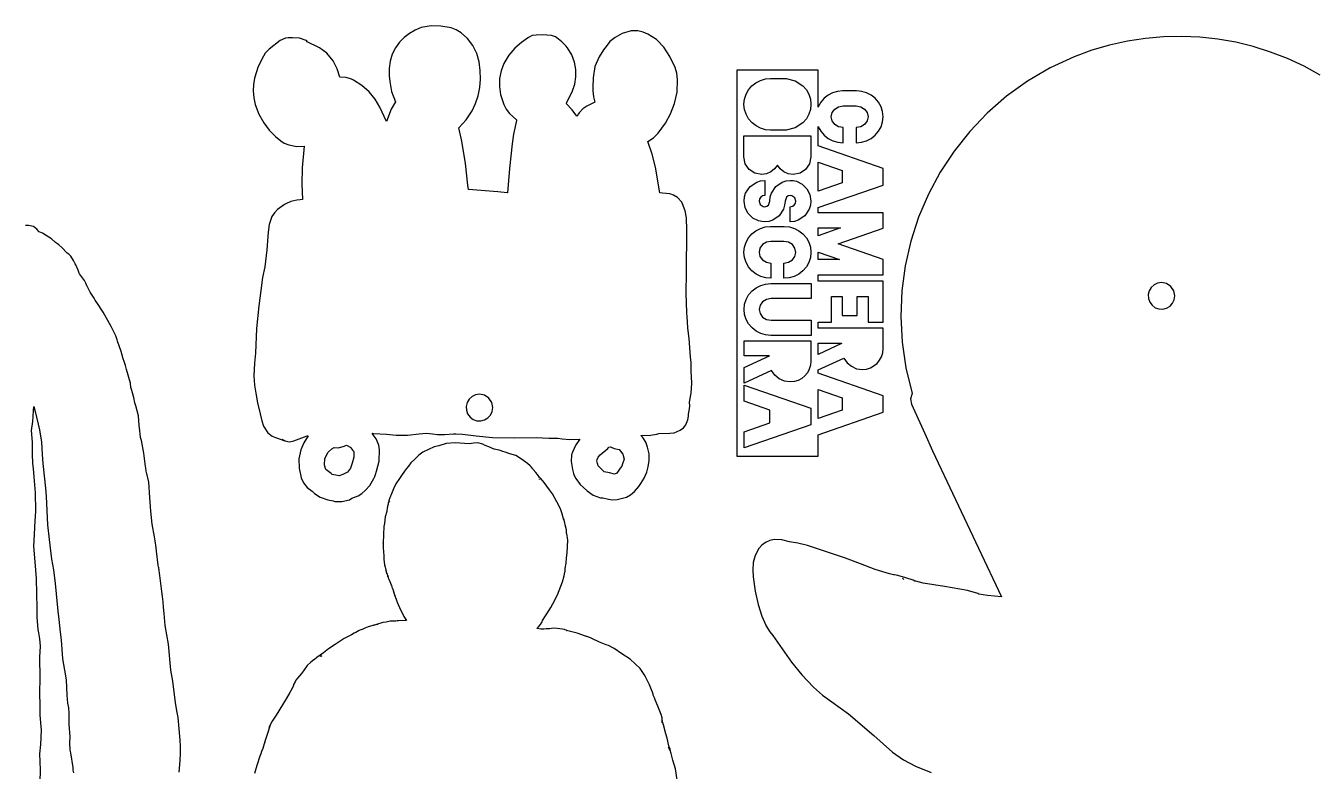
# Model space of a CAD drawing. Extents: x -40 to 800, y 150 to 800.
# Drawn here: x 366.1 to 607.6, y 660.3 to 800 of the extents above; entities that cross this region are included whole.
import ezdxf

# ---------------------------------------------------------------- set-up
doc = ezdxf.new("R2010")
doc.units = 0

msp = doc.modelspace()

# ---------------------------------------------------------------- linework, layer by layer
for p, q in [((440.214, 799.64), (439.081807, 799.182635)), ((442.042125, 799.981125), (440.214, 799.64)), ((443.907, 799.93), (442.042125, 799.981125)), ((445.80825, 799.58925), (443.907, 799.93)), ((446.751, 799.23025), (445.80825, 799.58925)), ((413.789, 797.227), (411.678, 795.623)), ((414.759, 797.663), (413.789, 797.227)), ((415.29, 797.707), (414.757, 797.661)), ((414.757, 797.661), (414.759, 797.663)), ((416.068375, 797.73175), (415.29, 797.707)), ((417.356, 797.632), (416.068375, 797.73175)), ((418.620625, 797.2185), (417.356, 797.632)), ((418.793891, 797.069781), (418.620625, 797.2185)), ((418.707, 797.066), (418.793891, 797.069781)), ((421.1455, 795.859625), (418.707, 797.066)), ((437.015467, 797.793857), (436.131125, 796.880375)), ((438.007328, 798.564266), (437.015467, 797.793857)), ((439.081807, 799.182635), (438.007328, 798.564266)), ((447.684, 798.677), (446.751, 799.23025)), ((448.905625, 797.587875), (447.684, 798.677)), ((449.897, 796.261), (448.905625, 797.587875)), ((460.299, 797.805), (458.992641, 796.84925)), ((460.985125, 798.139375), (460.299, 797.805)), ((461.741, 798.242), (460.985125, 798.139375)), ((462.87975, 798.286875), (461.741, 798.242)), ((464.635, 798.13), (462.87975, 798.286875)), ((465.3725, 797.89425), (464.635, 798.13)), ((465.594, 797.717), (465.3725, 797.89425)), ((465.945, 797.46), (465.594, 797.717)), ((466.55, 796.949), (465.945, 797.46)), ((475.58, 797.056), (474.847, 796.129)), ((476.535, 797.805), (475.58, 797.056)), ((477.874625, 798.550625), (476.535, 797.805)), ((479.557, 799.024), (477.874625, 798.550625)), ((480.803, 799.018), (479.557, 799.024)), ((481.799766, 798.797469), (480.803, 799.018)), ((482.708875, 798.4395), (481.799766, 798.797469)), ((484.305, 797.396), (482.708875, 798.4395)), ((485.675875, 795.964875), (484.305, 797.396)), ((572.57703, 797.106207), (569.213271, 796.363131)), ((575.964297, 797.623547), (572.57703, 797.106207)), ((579.364144, 797.916842), (575.964297, 797.623547)), ((582.765643, 797.987783), (579.364144, 797.916842)), ((586.157863, 797.838064), (582.765643, 797.987783)), ((589.529875, 797.469375), (586.157863, 797.838064)), ((592.870751, 796.883409), (589.529875, 797.469375)), ((410.976375, 794.8235), (410.643, 794.261)), ((411.678, 795.623), (410.976375, 794.8235)), ((422.479969, 794.850453), (421.1455, 795.859625)), ((423.707, 793.394), (422.479969, 794.850453)), ((434.784609, 794.660047), (434.37224, 793.371131)), ((435.379205, 795.832783), (434.784609, 794.660047)), ((436.131125, 796.880375), (435.379205, 795.832783)), ((450.617906, 794.772687), (449.897, 796.261)), ((451.06675, 793.20825), (450.617906, 794.772687)), ((457.738125, 795.76675), (456.615047, 794.476125)), ((458.992641, 796.84925), (457.738125, 795.76675)), ((467.088, 796.456), (466.55, 796.949)), ((467.305, 796.243), (467.088, 796.456)), ((467.636, 795.858), (467.305, 796.243)), ((468.413062, 794.539047), (467.636, 795.858)), ((474.399, 795.471), (473.557875, 794.192125)), ((474.847, 796.129), (474.399, 795.471)), ((486.833, 794.206), (485.675875, 795.964875)), ((565.883952, 795.392626), (562.6, 794.193)), ((569.213271, 796.363131), (565.883952, 795.392626)), ((596.169561, 796.081857), (592.870751, 796.883409)), ((599.415375, 795.066412), (596.169561, 796.081857)), ((602.597266, 793.838766), (599.415375, 795.066412)), ((409.668281, 792.348672), (408.95925, 790.174875)), ((410.643, 794.261), (409.668281, 792.348672)), ((424.476125, 791.91125), (423.707, 793.394)), ((434.37224, 793.371131), (434.167, 791.975)), ((451.282719, 791.602938), (451.06675, 793.20825)), ((455.703, 792.896), (455.200516, 791.533219)), ((456.615047, 794.476125), (455.703, 792.896)), ((468.93025, 793.161125), (468.413062, 794.539047)), ((469.189062, 791.763141), (468.93025, 793.161125)), ((472.764, 792.365), (472.41125, 790.213875)), ((473.557875, 794.192125), (472.764, 792.365)), ((487.775375, 792.18825), (486.833, 794.206)), ((488.094828, 791.088062), (487.775375, 792.18825)), ((562.587, 794.189), (558.071111, 792.084166)), ((562.6, 794.193), (562.587, 794.189)), ((605.704302, 792.400609), (602.597266, 793.838766)), ((608.725557, 790.753635), (605.704302, 792.400609)), ((408.95925, 790.174875), (408.763957, 789.002201)), ((424.934, 790.376), (424.476125, 791.91125)), ((426.133, 790.309), (424.934, 790.376)), ((427.137125, 789.99), (426.133, 790.309)), ((427.494, 789.782), (427.137125, 789.99)), ((429.101391, 788.802766), (427.494, 789.782)), ((434.167, 791.975), (434.198125, 790.579)), ((434.198125, 790.579), (434.329, 789.546)), ((451.164016, 788.404203), (451.305, 789.992)), ((451.305, 789.992), (451.282719, 791.602938)), ((454.905125, 790.108), (454.855172, 788.621281)), ((455.200516, 791.533219), (454.905125, 790.108)), ((468.967437, 789.066266), (469.191, 790.384)), ((469.191, 790.384), (469.189062, 791.763141)), ((472.41125, 790.213875), (472.39, 788.407)), ((488.267, 789.92), (488.094828, 791.088062)), ((488.195891, 787.558531), (488.267, 789.92)), ((514.587, 791.67), (499.384, 791.67)), ((499.384, 791.67), (499.384, 719.331)), ((503.8, 789.759), (504.722375, 790.0285)), ((504.722375, 790.0285), (505.704, 790.13)), ((505.704, 790.13), (508.637, 790.13)), ((508.637, 790.13), (510.323, 789.692)), ((514.587, 784.716), (514.587, 791.67)), ((558.071111, 792.084166), (553.844359, 789.605188)), ((408.763957, 789.002201), (408.706594, 787.778891)), ((408.706594, 787.778891), (408.810996, 786.509854)), ((430.448625, 787.594875), (429.101391, 788.802766)), ((431.559047, 786.221797), (430.448625, 787.594875)), ((434.329, 789.546), (434.651125, 787.64375)), ((434.651125, 787.64375), (435.364, 785.719)), ((450.859625, 786.863375), (451.164016, 788.404203)), ((454.855172, 788.621281), (455.089, 787.074)), ((467.429, 785.474), (468.574, 787.816875)), ((468.574, 787.816875), (468.967437, 789.066266)), ((472.39, 788.407), (472.368625, 787.7945)), ((472.368625, 787.7945), (472.468, 786.678)), ((487.708625, 785.3975), (488.195891, 787.558531)), ((501.086, 787.147), (501.557625, 787.981375)), ((501.557625, 787.981375), (502.198, 788.731)), ((502.198, 788.731), (502.9525, 789.316625)), ((502.9525, 789.316625), (503.8, 789.759)), ((510.323, 789.692), (511.756, 788.731)), ((511.756, 788.731), (512.396375, 787.981375)), ((512.396375, 787.981375), (512.868, 787.147)), ((517.32, 787.417), (516.486, 786.974625)), ((518.2345, 787.68675), (517.32, 787.417)), ((519.191, 787.787), (518.2345, 787.68675)), ((521.787, 787.787), (519.191, 787.787)), ((522.76875, 787.686375), (521.787, 787.787)), ((523.692, 787.417), (522.76875, 787.686375)), ((524.538625, 786.982875), (523.692, 787.417)), ((553.844359, 789.605188), (549.919553, 786.779662)), ((408.810996, 786.509854), (409.101, 785.2)), ((409.101, 785.2), (409.786484, 783.388391)), ((432.456, 784.747), (431.559047, 786.221797)), ((435.364, 785.719), (434.58, 784.34)), ((449.734, 784.025), (450.385172, 785.395109)), ((450.385172, 785.395109), (450.859625, 786.863375)), ((455.089, 787.074), (455.69275, 785.21975)), ((455.69275, 785.21975), (456.140594, 784.352344)), ((467.384, 785.4), (467.429, 785.474)), ((468.49875, 784.260375), (467.384, 785.4)), ((471.268875, 784.935875), (470.520672, 784.400453)), ((472.624, 785.59), (471.268875, 784.935875)), ((472.468, 786.678), (472.719, 785.647)), ((472.719, 785.647), (472.624, 785.59)), ((486.925297, 783.450969), (487.708625, 785.3975)), ((500.698, 785.277), (500.794875, 786.233375)), ((500.698, 785.261), (500.698, 785.277)), ((500.794875, 784.296375), (500.698, 785.261)), ((500.794875, 786.233375), (501.086, 787.147)), ((512.868, 787.147), (513.159125, 786.241625)), ((513.159125, 786.241625), (513.256, 785.277)), ((513.256, 785.261), (513.159125, 784.296375)), ((513.256, 785.277), (513.256, 785.261)), ((515.0955, 785.639), (514.623, 784.805)), ((515.736, 786.389), (515.0955, 785.639)), ((516.486, 786.974625), (515.736, 786.389)), ((518.433, 784.804), (519.292, 784.956)), ((519.292, 784.956), (521.736, 784.956)), ((521.736, 784.956), (522.596, 784.804)), ((525.293, 786.389), (524.538625, 786.982875)), ((525.933375, 785.639), (525.293, 786.389)), ((526.405, 784.805), (525.933375, 785.639)), ((549.919553, 786.779662), (546.3095, 783.635188)), ((409.786484, 783.388391), (410.676625, 781.806375)), ((433.693, 782.039), (432.456, 784.747)), ((434.58, 784.34), (433.693, 782.039)), ((448.62775, 782.33125), (449.734, 784.025)), ((456.140594, 784.352344), (456.727, 783.541)), ((456.727, 783.541), (458.077, 782.355)), ((469.399, 783.054), (468.49875, 784.260375)), ((469.82, 783.678), (469.399, 783.054)), ((470.520672, 784.400453), (469.82, 783.678)), ((485.966, 781.733), (486.925297, 783.450969)), ((501.086, 783.391), (500.794875, 784.296375)), ((501.562, 782.548375), (501.086, 783.391)), ((502.215, 781.807), (501.562, 782.548375)), ((512.396375, 782.548375), (511.756, 781.807)), ((512.868, 783.391), (512.396375, 782.548375)), ((513.159125, 784.296375), (512.868, 783.391)), ((514.623, 784.805), (514.587, 784.716)), ((517.067, 782.917), (517.236, 783.709)), ((517.236, 782.142), (517.067, 782.917)), ((517.236, 783.709), (517.725, 784.366)), ((517.725, 784.366), (518.433, 784.804)), ((522.596, 784.804), (523.304, 784.366)), ((523.304, 784.366), (523.776, 783.709)), ((523.776, 783.709), (523.961, 782.917)), ((523.961, 782.917), (523.776, 782.142)), ((526.696125, 783.899125), (526.405, 784.805)), ((526.793, 782.934), (526.696125, 783.899125)), ((526.696125, 781.951875), (526.793, 782.917)), ((526.793, 782.917), (526.793, 782.934)), ((546.3095, 783.635188), (543.02701, 780.199361)), ((410.676625, 781.806375), (411.729703, 780.428172)), ((411.729703, 780.428172), (412.904, 779.228)), ((447.262, 780.84), (448.62775, 782.33125)), ((447.811, 778.35), (447.262, 780.84)), ((458.037, 782.226), (457.48, 779.69825)), ((458.077, 782.355), (458.037, 782.226)), ((484.594875, 779.853375), (485.966, 781.733)), ((502.969375, 781.21275), (502.215, 781.807)), ((503.816, 780.779), (502.969375, 781.21275)), ((504.734875, 780.509875), (503.816, 780.779)), ((505.704, 780.408), (504.734875, 780.509875)), ((506.716, 780.408), (505.704, 780.408)), ((508.266, 780.408), (506.716, 780.408)), ((508.637, 780.408), (508.266, 780.408)), ((510.323, 780.846), (508.637, 780.408)), ((511.756, 781.807), (510.323, 780.846)), ((514.587, 781.135), (514.623, 781.046)), ((514.587, 777.476), (514.587, 781.135)), ((514.623, 781.046), (515.0955, 780.20375)), ((515.0955, 780.20375), (515.736, 779.462)), ((517.725, 781.501), (517.236, 782.142)), ((518.433, 781.063), (517.725, 781.501)), ((519.292, 780.895), (518.433, 781.063)), ((519.292, 778.064), (519.292, 780.895)), ((522.596, 781.063), (521.736, 780.895)), ((521.736, 780.895), (521.736, 778.064)), ((523.304, 781.501), (522.596, 781.063)), ((523.776, 782.142), (523.304, 781.501)), ((525.293, 779.462), (525.933375, 780.20375)), ((525.933375, 780.20375), (526.405, 781.046)), ((526.405, 781.046), (526.696125, 781.951875)), ((543.02701, 780.199361), (540.084891, 776.499781)), ((412.904, 779.228), (413.867875, 778.40675)), ((413.867875, 778.40675), (414.535672, 777.996969)), ((414.535672, 777.996969), (415.374, 777.656)), ((448.47725, 774.159125), (447.811, 778.35)), ((457.223, 777.868), (456.725, 773.265)), ((457.48, 779.69825), (457.223, 777.868)), ((482.701, 778.27), (483.727109, 778.996859)), ((483.511656, 775.915328), (482.701, 778.27)), ((483.727109, 778.996859), (484.594875, 779.853375)), ((500.698, 775.503), (500.698, 779.345)), ((500.698, 779.345), (513.239, 779.345)), ((513.239, 779.345), (513.239, 775.503)), ((515.736, 779.462), (516.507, 778.855625)), ((516.507, 778.855625), (517.371, 778.418)), ((517.371, 778.418), (518.306375, 778.1525)), ((518.306375, 778.1525), (519.292, 778.064)), ((521.736, 778.064), (522.7225, 778.1525)), ((522.7225, 778.1525), (523.658, 778.418)), ((523.658, 778.418), (524.522, 778.855625)), ((524.522, 778.855625), (525.293, 779.462)), ((415.374, 777.656), (416.88525, 777.365875)), ((416.88525, 777.365875), (418.266, 777.447)), ((418.262, 777.416), (417.867, 773.359)), ((418.266, 777.447), (418.262, 777.416)), ((484.12375, 773.507875), (483.511656, 775.915328)), ((500.698, 775.419), (500.698, 775.503)), ((500.951, 774.121), (500.698, 775.419)), ((513.239, 775.419), (512.969, 774.121)), ((513.239, 775.503), (513.239, 775.419)), ((526.793, 773.244), (514.587, 777.476)), ((540.084891, 776.499781), (537.495951, 772.564045)), ((417.867, 773.359), (417.8315, 770.36875)), ((448.962, 770.137), (448.47725, 774.159125)), ((456.725, 773.265), (456.401, 768.665)), ((484.903, 768.664), (484.12375, 773.507875)), ((501.659, 773.077), (500.951, 774.121)), ((502.721, 772.369), (501.659, 773.077)), ((506.454125, 773.15625), (505.755, 772.588)), ((506.968, 773.885), (506.454125, 773.15625)), ((507.478, 773.15625), (506.968, 773.885)), ((508.165, 772.588), (507.478, 773.15625)), ((512.261, 773.077), (511.216, 772.369)), ((512.969, 774.121), (512.261, 773.077)), ((514.587, 768.962), (514.587, 774.427)), ((514.587, 774.427), (519.107, 772.857)), ((519.107, 772.857), (519.107, 770.532)), ((519.107, 772.857), (519.107, 772.857)), ((526.793, 770.144), (526.793, 773.244)), ((501.844, 769.875), (503.091, 770.7)), ((504.019, 772.099), (502.721, 772.369)), ((503.091, 770.7), (503.8245, 770.928125)), ((503.8245, 770.928125), (504.609, 771.004)), ((504.933125, 772.22125), (504.019, 772.099)), ((504.609, 771.004), (504.609, 768.173)), ((505.755, 772.588), (504.933125, 772.22125)), ((506.665, 769.875), (507.879, 770.7)), ((507.879, 770.7), (508.599, 770.928125)), ((508.9995, 772.22125), (508.165, 772.588)), ((508.599, 770.928125), (509.379, 771.004)), ((509.918, 772.099), (508.9995, 772.22125)), ((509.379, 771.004), (509.952, 770.97)), ((511.216, 772.369), (509.918, 772.099)), ((509.952, 770.97), (510.525, 770.835)), ((510.525, 770.835), (511.621, 770.296)), ((519.107, 770.532), (514.587, 768.962)), ((537.495951, 772.564045), (535.273, 768.41975)), ((417.8315, 770.36875), (417.958, 767.443)), ((449.068, 769.308), (448.962, 770.137)), ((454.575, 768.882), (449.068, 769.308)), ((456.341, 768.668), (454.575, 768.882)), ((456.401, 768.665), (456.341, 768.668)), ((485.427, 768.647), (484.903, 768.664)), ((486.78, 768.47), (485.427, 768.647)), ((487.497, 768.222875), (486.78, 768.47)), ((488.268, 767.774), (487.497, 768.222875)), ((500.79075, 767.911625), (501.018, 768.645)), ((501.018, 768.645), (501.844, 769.875)), ((504.1995, 768.097125), (503.85, 767.869)), ((504.609, 768.173), (504.1995, 768.097125)), ((505.640875, 767.911625), (505.856, 768.645)), ((505.856, 768.645), (506.665, 769.875)), ((508.983, 768.097125), (508.671, 767.869)), ((509.379, 768.173), (508.983, 768.097125)), ((509.682, 768.122), (509.379, 768.173)), ((510.205, 767.751), (509.682, 768.122)), ((511.621, 770.296), (512.48, 769.453)), ((512.48, 769.453), (513.053, 768.375)), ((513.053, 768.375), (513.256, 767.128)), ((514.587, 765.912), (526.793, 770.144)), ((535.273, 768.41975), (533.428846, 764.094494)), ((414.587, 766.486), (413.25675, 765.553625)), ((414.933, 766.685), (414.587, 766.486)), ((415.774, 767.055), (414.933, 766.685)), ((416.873875, 767.28125), (415.774, 767.055)), ((417.514, 767.353), (416.873875, 767.28125)), ((417.958, 767.443), (417.514, 767.353)), ((489.06875, 766.94275), (488.268, 767.774)), ((489.19, 766.626), (489.06875, 766.94275)), ((489.692219, 765.277094), (489.19, 766.626)), ((500.715, 767.128), (500.79075, 767.911625)), ((500.917, 765.881), (500.715, 767.128)), ((501.473, 764.802), (500.917, 765.881)), ((503.62275, 767.53225), (503.547, 767.128)), ((503.547, 767.128), (503.749, 766.504)), ((503.85, 767.869), (503.62275, 767.53225)), ((503.749, 766.504), (504.288, 766.134)), ((504.288, 766.134), (504.592, 766.083)), ((504.592, 766.083), (504.988, 766.15875)), ((504.988, 766.15875), (505.3, 766.386)), ((505.3, 766.386), (505.569, 767.128)), ((505.569, 767.128), (505.640875, 767.911625)), ((508.098, 765.628), (507.289, 764.398)), ((508.32525, 766.34875), (508.098, 765.628)), ((508.401, 767.128), (508.32525, 766.34875)), ((508.671, 767.869), (508.401, 767.128)), ((509.379, 766.083), (509.783375, 766.15875)), ((509.379, 763.252), (509.379, 766.083)), ((509.783375, 766.15875), (510.121, 766.386)), ((510.121, 766.386), (510.34825, 766.723625)), ((510.424, 767.128), (510.205, 767.751)), ((510.34825, 766.723625), (510.424, 767.128)), ((512.952, 765.628), (512.11, 764.398)), ((513.17975, 766.34875), (512.952, 765.628)), ((513.256, 767.128), (513.17975, 766.34875)), ((514.587, 764.92), (514.587, 765.912)), ((412.204, 764.25), (411.686125, 762.746875)), ((412.680406, 764.960641), (412.204, 764.25)), ((413.25675, 765.553625), (412.680406, 764.960641)), ((489.925, 764.01275), (489.692219, 765.277094)), ((489.967, 761.701), (489.925, 764.01275)), ((502.35, 763.96), (501.473, 764.802)), ((503.446, 763.42), (502.35, 763.96)), ((504.019, 763.302), (503.446, 763.42)), ((504.609, 763.252), (504.019, 763.302)), ((505.375625, 763.327875), (504.609, 763.252)), ((506.092, 763.556), (505.375625, 763.327875)), ((507.289, 764.398), (506.092, 763.556)), ((510.15, 763.32775), (509.379, 763.252)), ((510.879, 763.555), (510.15, 763.32775)), ((512.11, 764.398), (510.879, 763.555)), ((526.793, 764.92), (514.587, 764.92)), ((526.793, 762.038), (526.793, 764.92)), ((533.428846, 764.094494), (531.976297, 759.615875)), ((366.61675, 762.56825), (366.048, 762.533)), ((367.508, 762.344), (366.61675, 762.56825)), ((368.175125, 761.868375), (367.508, 762.344)), ((368.582, 761.377), (368.175125, 761.868375)), ((369.209, 761.131), (368.582, 761.377)), ((369.92, 760.683), (369.209, 761.131)), ((411.535, 761.285), (411.281875, 758.00275)), ((411.686125, 762.746875), (411.535, 761.285)), ((489.924, 753.726), (489.967, 761.701)), ((501.557625, 760.244), (502.198, 760.994)), ((502.198, 760.994), (502.948125, 761.579625)), ((502.948125, 761.579625), (503.783, 762.022)), ((503.783, 762.022), (504.697125, 762.2915)), ((504.697125, 762.2915), (505.654, 762.393)), ((505.654, 762.393), (508.249, 762.393)), ((508.249, 762.393), (509.2315, 762.291875)), ((509.2315, 762.291875), (510.154, 762.022)), ((510.154, 762.022), (511.0015, 761.58825)), ((511.0015, 761.58825), (511.756, 760.994)), ((511.756, 760.994), (512.396375, 760.244)), ((518.77, 762.09), (514.587, 760.638)), ((514.587, 760.638), (514.587, 762.09)), ((514.587, 762.09), (518.77, 762.09)), ((518.331, 759.106), (526.793, 762.038)), ((518.77, 762.09), (518.77, 762.09)), ((370.926, 760.076), (369.92, 760.683)), ((371.676, 759.359), (370.926, 760.076)), ((371.809, 759.224), (371.676, 759.359)), ((372.017, 759.148), (371.809, 759.224)), ((372.295, 758.96), (372.017, 759.148)), ((372.852, 758.447), (372.295, 758.96)), ((373.811, 757.398), (372.852, 758.447)), ((500.698, 757.539), (500.794875, 758.504125)), ((500.794875, 758.504125), (501.086, 759.41)), ((501.086, 759.41), (501.557625, 760.244)), ((504.187, 758.973), (503.698, 758.316)), ((504.895, 759.411), (504.187, 758.973)), ((505.755, 759.563), (504.895, 759.411)), ((508.199, 759.563), (505.755, 759.563)), ((509.058, 759.411), (508.199, 759.563)), ((509.767, 758.973), (509.058, 759.411)), ((510.238, 758.316), (509.767, 758.973)), ((512.396375, 760.244), (512.868, 759.41)), ((512.868, 759.41), (513.159125, 758.504125)), ((513.159125, 758.504125), (513.256, 757.539)), ((526.793, 756.157), (518.331, 759.106)), ((531.976297, 759.615875), (530.928162, 755.01149)), ((374.134, 757.202), (373.811, 757.398)), ((374.499, 756.816), (374.134, 757.202)), ((375.036375, 755.9945), (374.499, 756.816)), ((375.258, 755.518), (375.036375, 755.9945)), ((411.281875, 758.00275), (410.896, 754.83)), ((500.698, 757.523), (500.698, 757.539)), ((500.794875, 756.55875), (500.698, 757.523)), ((501.086, 755.653), (500.794875, 756.55875)), ((503.698, 758.316), (503.53, 757.523)), ((503.53, 757.523), (503.698, 756.748)), ((503.698, 756.748), (504.187, 756.108)), ((504.187, 756.108), (504.895, 755.67)), ((509.058, 755.67), (509.767, 756.108)), ((509.767, 756.108), (510.238, 756.748)), ((510.424, 757.523), (510.238, 758.316)), ((510.238, 756.748), (510.424, 757.523)), ((513.159125, 756.55875), (512.868, 755.653)), ((513.256, 757.523), (513.159125, 756.55875)), ((513.256, 757.539), (513.256, 757.523)), ((514.587, 756.158), (514.587, 757.574)), ((514.587, 757.574), (518.635, 756.158)), ((518.635, 756.158), (514.587, 756.158)), ((518.635, 756.158), (518.635, 756.158)), ((526.793, 753.326), (526.793, 756.157)), ((375.322625, 755.403625), (375.258, 755.518)), ((375.466, 755.197), (375.322625, 755.403625)), ((375.913, 754.173), (375.466, 755.197)), ((376.103, 753.607), (375.913, 754.173)), ((376.143, 753.497), (376.103, 753.607)), ((410.896, 754.83), (410.47, 752.789)), ((489.8745, 749.89025), (489.924, 753.726)), ((501.557625, 754.81075), (501.086, 755.653)), ((502.198, 754.069), (501.557625, 754.81075)), ((502.969, 753.462125), (502.198, 754.069)), ((504.895, 755.67), (505.755, 755.502)), ((505.755, 755.502), (505.755, 752.671)), ((508.199, 755.502), (509.058, 755.67)), ((508.199, 752.671), (508.199, 755.502)), ((511.756, 754.069), (510.98425, 753.462125)), ((512.396375, 754.81075), (511.756, 754.069)), ((512.868, 755.653), (512.396375, 754.81075)), ((530.928162, 755.01149), (530.29725, 750.308937)), ((376.541, 753.027), (376.143, 753.497)), ((377.057, 752.228), (376.541, 753.027)), ((377.316, 751.769), (377.057, 752.228)), ((377.458, 751.434), (377.316, 751.769)), ((377.467, 751.38), (377.458, 751.434)), ((377.511, 751.296), (377.467, 751.38)), ((378.178, 750.074), (377.511, 751.296)), ((410.47, 752.789), (410.137, 750.404)), ((503.833, 753.024), (502.969, 753.462125)), ((502.986375, 750.878), (503.833, 751.32)), ((504.7685, 752.759375), (503.833, 753.024)), ((503.833, 751.32), (504.751875, 751.589875)), ((504.751875, 751.589875), (505.721, 751.691)), ((505.755, 752.671), (504.7685, 752.759375)), ((505.721, 751.691), (513.273, 751.692)), ((509.185125, 752.759375), (508.199, 752.671)), ((510.121, 753.024), (509.185125, 752.759375)), ((510.98425, 753.462125), (510.121, 753.024)), ((513.273, 751.692), (513.273, 748.861)), ((514.587, 752.113), (514.587, 753.326)), ((514.587, 753.326), (526.793, 753.326)), ((526.793, 752.113), (514.587, 752.113)), ((526.793, 744.428), (526.793, 752.113)), ((577.5845, 751.44875), (577.045875, 750.962125)), ((578.240125, 751.76025), (577.5845, 751.44875)), ((578.973, 751.87), (578.240125, 751.76025)), ((579.92975, 751.679875), (578.973, 751.87)), ((580.741, 751.138), (579.92975, 751.679875)), ((581.282875, 750.32675), (580.741, 751.138)), ((378.875, 748.968), (378.178, 750.074)), ((379.1, 748.578), (378.875, 748.968)), ((410.137, 750.404), (409.76, 747.534)), ((489.966, 746.233), (489.8745, 749.89025)), ((500.811875, 747.794), (501.103, 748.708)), ((501.103, 748.708), (501.579, 749.54275)), ((501.579, 749.54275), (502.232, 750.292)), ((502.232, 750.292), (502.986375, 750.878)), ((504.912, 748.709), (504.204, 748.271)), ((505.772, 748.861), (504.912, 748.709)), ((513.273, 748.861), (505.772, 748.861)), ((517.084, 744.428), (517.084, 749.281)), ((517.084, 749.281), (519.107, 749.281)), ((519.107, 749.281), (519.107, 745.709)), ((521.939, 745.709), (521.939, 749.281)), ((521.939, 749.281), (523.961, 749.281)), ((523.961, 749.281), (523.961, 744.428)), ((530.29725, 750.308937), (530.096369, 745.535814)), ((576.664, 750.327), (576.484875, 749.607734)), ((576.484875, 749.607734), (576.52175, 748.882375)), ((576.52175, 748.882375), (576.76525, 748.198078)), ((577.045875, 750.962125), (576.664, 750.327)), ((581.473, 749.37), (581.282875, 750.32675)), ((581.36325, 748.636984), (581.473, 749.37)), ((379.201625, 748.35325), (379.1, 748.578)), ((379.382, 748.1), (379.167125, 748.455125)), ((379.167125, 748.455125), (379.226, 748.301)), ((379.226, 748.301), (379.201625, 748.35325)), ((380.559, 746.302), (379.382, 748.1)), ((382.06, 743.604), (380.559, 746.302)), ((409.76, 747.534), (409.322, 743.268)), ((500.715, 746.838), (500.811875, 747.794)), ((500.715, 746.822), (500.715, 746.838)), ((500.811875, 745.857375), (500.715, 746.822)), ((503.715, 747.614), (503.547, 746.822)), ((503.547, 746.822), (503.715, 746.047)), ((504.204, 748.271), (503.715, 747.614)), ((576.76525, 748.198078), (577.206, 747.602)), ((577.206, 747.602), (577.801922, 747.161406)), ((577.801922, 747.161406), (578.485875, 746.91825)), ((578.485875, 746.91825), (579.210891, 746.881719)), ((579.210891, 746.881719), (579.93, 747.061)), ((579.93, 747.061), (580.565125, 747.442453)), ((580.565125, 747.442453), (581.05175, 747.981125)), ((581.05175, 747.981125), (581.36325, 748.636984)), ((490.027, 745.394), (489.966, 746.233)), ((490.131, 744.583), (490.027, 745.394)), ((490.179, 743.316), (490.131, 744.583)), ((501.103, 744.952), (500.811875, 745.857375)), ((501.579, 744.109), (501.103, 744.952)), ((502.232, 743.368), (501.579, 744.109)), ((503.715, 746.047), (504.204, 745.407)), ((504.204, 745.407), (504.912, 744.968)), ((504.912, 744.968), (505.772, 744.8)), ((505.772, 744.8), (513.273, 744.8)), ((513.273, 744.8), (513.273, 741.969)), ((514.587, 743.316), (514.587, 744.428)), ((514.587, 744.428), (517.084, 744.428)), ((519.107, 745.709), (521.939, 745.709)), ((523.961, 744.428), (526.793, 744.428)), ((530.096369, 745.535814), (530.338328, 740.719719)), ((382.944, 741.903), (382.06, 743.604)), ((383.195, 741.121), (382.944, 741.903)), ((409.322, 743.268), (409.121, 738.656)), ((490.432, 741.376), (490.179, 743.316)), ((502.986375, 742.773375), (502.232, 743.368)), ((503.833, 742.34), (502.986375, 742.773375)), ((504.751875, 742.06975), (503.833, 742.34)), ((505.721, 741.969), (504.751875, 742.06975)), ((513.273, 741.969), (505.721, 741.969)), ((526.793, 743.316), (514.587, 743.316)), ((526.793, 739.508), (526.793, 743.316)), ((383.275, 740.9), (383.195, 741.121)), ((383.941, 738.975), (383.275, 740.9)), ((490.69, 737.978), (490.432, 741.376)), ((500.715, 738.145), (500.715, 740.976)), ((500.715, 740.976), (513.256, 740.975)), ((513.256, 740.975), (513.256, 737.166)), ((514.587, 738.416), (514.587, 740.486)), ((514.587, 740.486), (519.006, 740.486)), ((519.006, 740.452), (514.587, 738.416)), ((519.006, 740.486), (519.006, 740.452)), ((519.006, 740.486), (519.006, 740.486)), ((526.71725, 738.708375), (526.793, 739.492)), ((526.793, 739.492), (526.793, 739.508)), ((530.338328, 740.719719), (531.035936, 735.888248)), ((384.329, 737.603), (383.941, 738.975)), ((384.528, 737.08), (384.329, 737.603)), ((384.759, 736.3), (384.528, 737.08)), ((408.93625, 736.737375), (408.819, 734.419)), ((409.121, 738.656), (408.93625, 736.737375)), ((490.79, 736.891), (490.69, 737.978)), ((490.777, 735.329), (490.79, 736.891)), ((505.468, 738.145), (500.715, 738.145)), ((500.715, 735.921), (505.468, 738.111)), ((505.468, 738.111), (505.468, 738.145)), ((513.256, 737.151), (513.17975, 736.367)), ((513.256, 737.166), (513.256, 737.151)), ((514.587, 735.5), (519.427, 737.723)), ((519.427, 737.723), (520.0215, 736.8545)), ((520.0215, 736.8545), (520.826, 736.172)), ((524.416, 735.886), (525.647, 736.728)), ((525.647, 736.728), (526.127375, 737.300875)), ((526.127375, 737.300875), (526.49, 737.975)), ((526.49, 737.975), (526.71725, 738.708375)), ((384.969, 735.574), (384.759, 736.3)), ((385.689, 732.987), (384.969, 735.574)), ((408.819, 734.419), (408.961375, 732.6595)), ((490.953, 733.046), (490.777, 735.329)), ((500.715, 733.005), (500.715, 735.921)), ((505.89, 735.381), (500.715, 733.005)), ((506.484125, 734.513375), (505.89, 735.381)), ((507.289, 733.831), (506.484125, 734.513375)), ((512.11, 734.387), (511.540625, 733.90625)), ((512.589875, 734.959875), (512.11, 734.387)), ((512.952, 735.634), (512.589875, 734.959875)), ((513.17975, 736.367), (512.952, 735.634)), ((514.587, 734.893), (514.587, 735.5)), ((526.793, 730.662), (514.587, 734.893)), ((520.826, 736.172), (521.80825, 735.729625)), ((521.80825, 735.729625), (522.9, 735.582)), ((522.9, 735.582), (523.6835, 735.657875)), ((523.6835, 735.657875), (524.416, 735.886)), ((531.035936, 735.888248), (532.202, 731.069)), ((385.79, 732.205), (385.689, 732.987)), ((385.785, 732.149), (385.79, 732.205)), ((385.807, 732.064), (385.785, 732.149)), ((386.318, 730.328), (385.807, 732.064)), ((408.961375, 732.6595), (409.202, 731.134)), ((490.79675, 731.16925), (490.953, 733.046)), ((500.715, 729.617), (500.715, 732.667)), ((500.715, 732.667), (513.256, 728.319)), ((508.27075, 733.388625), (507.289, 733.831)), ((509.362, 733.241), (508.27075, 733.388625)), ((510.145625, 733.31675), (509.362, 733.241)), ((510.879, 733.544), (510.145625, 733.31675)), ((511.540625, 733.90625), (510.879, 733.544)), ((514.587, 726.379), (514.587, 731.843)), ((514.587, 731.843), (519.107, 730.274)), ((386.551, 729.338), (386.318, 730.328)), ((409.202, 731.134), (409.5045, 729.311625)), ((448.808, 729.391), (448.628719, 728.671891)), ((449.189453, 730.026125), (448.808, 729.391)), ((449.728125, 730.51275), (449.189453, 730.026125)), ((450.383984, 730.82425), (449.728125, 730.51275)), ((451.117, 730.934), (450.383984, 730.82425)), ((452.07375, 730.743875), (451.117, 730.934)), ((452.885, 730.202), (452.07375, 730.743875)), ((453.426875, 729.39075), (452.885, 730.202)), ((453.617, 728.434), (453.426875, 729.39075)), ((490.492, 729.383), (490.555, 729.846)), ((490.537, 728.815), (490.492, 729.383)), ((490.555, 729.846), (490.79675, 731.16925)), ((505.569, 727.932), (500.715, 729.617)), ((519.107, 730.274), (519.107, 727.949)), ((519.107, 730.274), (519.107, 730.274)), ((526.793, 727.561), (526.793, 730.662)), ((532.202, 731.069), (531.93425, 730.10275)), ((531.93425, 730.10275), (532.085, 729.111)), ((367.387, 725.81), (367.555, 727.823)), ((367.555, 727.823), (367.572, 728.62)), ((367.572, 728.62), (367.825, 727.7)), ((367.825, 727.7), (368.621, 724.284)), ((386.695, 728.784), (386.551, 729.338)), ((387.194, 726.914), (386.695, 728.784)), ((409.5045, 729.311625), (409.993, 727.298)), ((409.993, 727.298), (410.347, 725.948)), ((448.628719, 728.671891), (448.66525, 727.946875)), ((448.66525, 727.946875), (448.908406, 727.262922)), ((448.908406, 727.262922), (449.349, 726.667)), ((452.709125, 726.506875), (453.19575, 727.0455)), ((453.19575, 727.0455), (453.50725, 727.701125)), ((453.50725, 727.701125), (453.617, 728.434)), ((490.282, 726.825), (490.297, 727.193)), ((490.297, 727.193), (490.421, 727.829)), ((490.421, 727.829), (490.528, 728.681)), ((490.528, 728.681), (490.537, 728.815)), ((505.569, 725.607), (505.569, 727.932)), ((513.256, 728.319), (513.256, 725.219)), ((513.256, 728.319), (513.256, 728.319)), ((519.107, 727.949), (514.587, 726.379)), ((514.587, 723.329), (526.793, 727.561)), ((532.085, 729.111), (534.575, 723.575)), ((367.158, 724.12), (367.387, 725.81)), ((387.334, 725.073), (387.194, 726.914)), ((387.476, 724.132), (387.334, 725.073)), ((410.347, 725.948), (410.6635, 724.93775)), ((410.6635, 724.93775), (411.427, 723.731)), ((449.349, 726.667), (449.945078, 726.22625)), ((449.945078, 726.22625), (450.629375, 725.98275)), ((450.629375, 725.98275), (451.354734, 725.945875)), ((451.354734, 725.945875), (452.074, 726.125)), ((452.074, 726.125), (452.709125, 726.506875)), ((488.75175, 724.190875), (489.338875, 724.635328)), ((489.338875, 724.635328), (489.809, 725.207)), ((489.809, 725.207), (490.2045, 726.16675)), ((490.2045, 726.16675), (490.282, 726.825)), ((500.715, 723.921), (505.569, 725.607)), ((513.256, 725.219), (500.715, 720.871)), ((367.32, 721.958), (367.158, 724.12)), ((368.621, 724.284), (369.053, 721.98)), ((387.551, 723.375), (387.476, 724.132)), ((387.59625, 722.955875), (387.551, 723.375)), ((387.607, 722.833), (387.59625, 722.955875)), ((387.751, 722.246), (387.607, 722.833)), ((388.208, 719.873), (387.751, 722.246)), ((411.427, 723.731), (412.265, 723.079875)), ((412.265, 723.079875), (412.893, 722.851)), ((412.893, 722.851), (413.105, 722.794)), ((413.105, 722.794), (414.645, 722.214)), ((414.645, 722.214), (414.131, 722.49)), ((414.131, 722.49), (414.658, 722.211)), ((414.659, 722.211), (414.645, 722.216)), ((414.645, 722.216), (414.67, 722.205)), ((414.658, 722.211), (415.4955, 722.051125)), ((414.67, 722.205), (414.659, 722.211)), ((415.4955, 722.051125), (416.345, 722.198)), ((416.345, 722.198), (418.83, 723.147)), ((419.003, 723.128), (418.193, 721.845)), ((418.83, 723.147), (419.003, 723.128)), ((431.21, 723.322), (431.003, 723.625)), ((431.003, 723.625), (431.275, 723.592)), ((431.754, 722.596), (431.21, 723.322)), ((431.275, 723.592), (433.693, 723.436)), ((432.22825, 721.417375), (431.754, 722.596)), ((433.693, 723.436), (435.50525, 723.2975)), ((435.50525, 723.2975), (437.643, 723.255)), ((437.643, 723.255), (439.807375, 723.50625)), ((439.807375, 723.50625), (441.203, 723.663)), ((441.203, 723.663), (442.304, 723.544)), ((442.304, 723.544), (443.247, 723.389)), ((443.247, 723.389), (444.588, 723.382)), ((444.588, 723.382), (446.277, 723.498)), ((446.277, 723.498), (446.677, 723.539)), ((446.677, 723.539), (447.929, 723.471)), ((447.929, 723.471), (450.5095, 723.142375)), ((450.5095, 723.142375), (453.576, 722.837)), ((453.576, 722.837), (457.727, 722.791)), ((457.727, 722.791), (461.743, 722.856)), ((461.743, 722.856), (464.144, 722.716)), ((464.144, 722.716), (465.819, 722.712)), ((465.819, 722.712), (466.637375, 722.58425)), ((466.637375, 722.58425), (468.064, 722.458)), ((468.064, 722.458), (469.953, 722.545)), ((469.953, 722.545), (469.1805, 721.469)), ((481.393, 723.207), (481.457, 723.215)), ((481.77375, 722.80525), (481.393, 723.207)), ((481.457, 723.215), (483.189, 723.261)), ((482.291, 721.961), (481.77375, 722.80525)), ((483.189, 723.261), (484.34925, 723.442625)), ((484.34925, 723.442625), (484.722, 723.562)), ((484.722, 723.562), (486.813, 723.662)), ((486.813, 723.662), (487.621, 723.729)), ((487.621, 723.729), (488.75175, 724.190875)), ((500.715, 720.871), (500.715, 723.921)), ((514.587, 719.331), (514.587, 723.329)), ((534.575, 723.575), (536.045, 720.366)), ((367.353125, 719.774625), (367.32, 721.958)), ((367.39, 717.994), (367.353125, 719.774625)), ((369.053, 721.98), (369.154, 719.654)), ((388.505, 717.387), (388.208, 719.873)), ((417.635, 720.553), (417.26075, 718.83475)), ((418.193, 721.845), (417.635, 720.553)), ((422.151, 718.923), (422.753125, 720.0875)), ((422.753125, 720.0875), (423.416, 720.721)), ((423.416, 720.721), (423.865, 720.937)), ((423.864, 720.938), (424.699, 720.917)), ((423.865, 720.937), (423.864, 720.938)), ((424.699, 720.917), (425.782, 721.191)), ((425.782, 721.191), (426.206, 721.423)), ((426.206, 721.423), (427.002, 720.954)), ((427.002, 720.954), (426.922312, 720.995156)), ((426.922312, 720.995156), (426.98325, 720.91125)), ((426.98325, 720.91125), (427.41, 720.393)), ((427.41, 720.393), (427.556, 720.213)), ((427.588, 720.037), (427.55425, 719.1365)), ((427.556, 720.213), (427.588, 720.037)), ((432.362, 720.523), (432.22825, 721.417375)), ((432.295875, 718.4025), (432.362, 720.523)), ((440.528, 720.083), (439.731, 719.514)), ((441.567, 720.563), (440.528, 720.083)), ((442.622, 721.069), (441.567, 720.563)), ((443.514, 721.303), (442.622, 721.069)), ((444.879625, 721.69675), (443.514, 721.303)), ((446.552, 721.861), (444.879625, 721.69675)), ((449.186, 721.624), (446.552, 721.861)), ((449.603, 721.699), (449.186, 721.624)), ((450.038375, 721.79925), (449.603, 721.699)), ((450.827, 721.82), (450.038375, 721.79925)), ((451.758875, 721.56725), (450.827, 721.82)), ((452.18, 721.346), (451.758875, 721.56725)), ((452.907, 721.061), (452.18, 721.346)), ((453.872, 720.631), (452.907, 721.061)), ((454.487, 720.526), (453.872, 720.631)), ((454.844, 720.433), (454.487, 720.526)), ((454.996, 720.388), (454.844, 720.433)), ((455.203, 720.319), (454.996, 720.388)), ((455.205, 720.316), (455.203, 720.319)), ((455.338, 720.249), (455.205, 720.316)), ((455.471, 720.217), (455.338, 720.249)), ((455.473, 720.217), (455.471, 720.217)), ((455.956, 720.079), (455.473, 720.217)), ((456.84, 719.772), (455.956, 720.079)), ((457.906, 719.442), (456.84, 719.772)), ((468.579, 720.081), (468.391375, 719.613125)), ((469.1805, 721.469), (468.579, 720.081)), ((473.76175, 719.58575), (475.154, 720.802)), ((475.154, 720.802), (475.156, 720.802)), ((475.156, 720.802), (475.369, 721.011)), ((475.366, 721.013), (475.699, 721.056)), ((475.369, 721.011), (475.366, 721.013)), ((475.699, 721.056), (476.348, 720.781)), ((476.348, 720.781), (477.319, 720.56)), ((477.319, 720.56), (477.562, 720.268)), ((477.562, 720.268), (478.008, 719.73)), ((478.008, 719.73), (478.084, 719.439)), ((482.608, 721.034), (482.291, 721.961)), ((482.899531, 719.773203), (482.608, 721.034)), ((482.931, 718.533125), (482.899531, 719.773203)), ((536.045, 720.366), (548.987, 692.995)), ((367.543, 717.017), (367.39, 717.994)), ((369.154, 719.654), (369.268, 717.934)), ((369.268, 717.934), (369.745, 713.34)), ((388.550875, 717.162125), (388.505, 717.387)), ((417.26075, 718.83475), (417.302, 717.073)), ((422.07, 717.637), (422.151, 718.923)), ((422.3, 716.828), (422.07, 717.637)), ((427.073, 717.442), (426.957, 717.1)), ((427.276, 718.053), (427.073, 717.442)), ((427.55425, 719.1365), (427.276, 718.053)), ((431.833, 716.549), (432.295875, 718.4025)), ((437.8, 717.445), (437.445, 717.005)), ((437.806, 717.451), (437.78575, 717.3985)), ((437.78575, 717.3985), (437.8, 717.445)), ((438.281, 718.074), (437.806, 717.451)), ((438.993, 718.765), (438.281, 718.074)), ((439.126, 718.924), (438.953375, 718.7335)), ((438.953375, 718.7335), (438.993, 718.765)), ((439.731, 719.514), (439.126, 718.924)), ((459.021, 718.748), (457.906, 719.442)), ((460.123, 717.99), (459.021, 718.748)), ((460.593, 717.542), (460.123, 717.99)), ((460.662, 717.461), (460.593, 717.542)), ((460.803, 717.331), (460.624875, 717.50925)), ((460.624875, 717.50925), (460.662, 717.461)), ((461.125, 716.94), (460.803, 717.331)), ((468.391375, 719.613125), (468.293, 718.351)), ((468.293, 718.351), (468.293, 718.348)), ((468.293, 718.348), (468.572, 716.842)), ((473.135, 718.445), (473.175, 718.686)), ((473.24, 717.972), (473.135, 718.445)), ((473.175, 718.686), (473.399, 719.173563)), ((473.359, 717.525), (473.24, 717.972)), ((473.982, 716.913), (473.359, 717.525)), ((473.399, 719.173563), (473.76175, 719.58575)), ((477.790125, 717.454375), (477.501, 717.067)), ((477.939, 717.886), (477.790125, 717.454375)), ((478.256, 718.782875), (477.939, 717.886)), ((478.084, 719.439), (478.256, 718.782875)), ((482.474, 716.312), (482.767469, 717.362984)), ((482.767469, 717.362984), (482.931, 718.533125)), ((499.384, 719.331), (514.587, 719.331)), ((367.658, 715.491), (367.543, 717.017)), ((367.918, 712.494), (367.658, 715.491)), ((388.674, 716.551), (388.550875, 717.162125)), ((388.786, 716.004), (388.674, 716.551)), ((388.822, 715.822), (388.786, 716.004)), ((388.831, 715.783), (388.822, 715.822)), ((388.965, 715.288), (388.831, 715.783)), ((389.132, 714.451), (388.965, 715.288)), ((417.302, 717.073), (417.721125, 715.24925)), ((417.721125, 715.24925), (418.163047, 714.349094)), ((422.563, 716.676), (422.3, 716.828)), ((423.3335, 716.089125), (422.563, 716.676)), ((423.489, 715.926), (423.3335, 716.089125)), ((424.504, 715.725), (423.489, 715.926)), ((424.832, 715.676), (424.504, 715.725)), ((425.492, 715.928), (424.832, 715.676)), ((426.353, 716.326), (425.492, 715.928)), ((426.947, 717.074), (426.353, 716.326)), ((426.957, 717.1), (426.947, 717.074)), ((430.580625, 713.859125), (431.35, 715.152)), ((431.35, 715.152), (431.495, 715.539)), ((431.495, 715.539), (431.623, 715.919)), ((431.623, 715.919), (431.833, 716.549)), ((436.131, 715.156), (435.43, 714.148)), ((436.511, 715.689), (436.131, 715.156)), ((437.058, 716.555), (436.511, 715.689)), ((437.445, 717.005), (437.058, 716.555)), ((461.188, 716.855), (461.125, 716.94)), ((461.677, 716.295), (461.188, 716.855)), ((462, 715.903), (461.677, 716.295)), ((462.141, 715.7), (462, 715.903)), ((462.185, 715.635), (462.122, 715.711)), ((462.122, 715.711), (462.141, 715.7)), ((462.302, 715.369), (462.185, 715.635)), ((462.61, 715.135), (462.264, 715.54)), ((462.264, 715.54), (462.302, 715.369)), ((462.358, 715.074), (462.366, 715.037)), ((462.364, 714.973), (462.358, 715.074)), ((462.358, 715.074), (462.358, 715.074)), ((462.366, 715.037), (462.364, 714.973)), ((463.259, 714.4), (462.61, 715.135)), ((468.572, 716.842), (468.777, 716.072)), ((468.777, 716.072), (468.86275, 715.733625)), ((468.86275, 715.733625), (469.166, 715.126)), ((469.166, 715.126), (470.003, 714.053875)), ((474.518, 716.421), (473.982, 716.913)), ((475.464, 716.199), (474.518, 716.421)), ((475.467, 716.199), (475.464, 716.199)), ((476.409, 715.962), (475.467, 716.199)), ((476.842, 716.141), (476.409, 715.962)), ((477.501, 717.067), (476.842, 716.141)), ((481.384, 714.245), (481.992375, 715.212125)), ((481.992375, 715.212125), (482.474, 716.312)), ((367.985, 709.09), (367.918, 712.494)), ((369.745, 713.34), (369.916, 711.799)), ((389.323, 711.617), (389.132, 714.451)), ((418.163047, 714.349094), (418.828, 713.487)), ((418.828, 713.487), (419.779, 712.762)), ((419.779, 712.762), (420.2075, 712.36725)), ((429.064125, 712.351906), (429.779, 712.963)), ((429.779, 712.963), (430.580625, 713.859125)), ((435.033, 713.221), (434.604, 712.291)), ((435.43, 714.148), (435.033, 713.221)), ((464.263, 713.058), (463.259, 714.4)), ((464.809, 712.262), (464.263, 713.058)), ((470.003, 714.053875), (470.558, 713.545)), ((470.558, 713.545), (471.28475, 712.82925)), ((471.28475, 712.82925), (472.454, 712.028)), ((479.458188, 712.09675), (480.207, 712.717)), ((480.207, 712.717), (480.986375, 713.6415)), ((480.986375, 713.6415), (481.384, 714.245)), ((369.916, 711.799), (370.161, 706.495)), ((389.49075, 709.060375), (389.323, 711.617)), ((420.2075, 712.36725), (421.272, 711.668)), ((421.272, 711.668), (422.69325, 711.158)), ((422.69325, 711.158), (423.678, 710.996)), ((423.678, 710.996), (424.01675, 710.86225)), ((424.01675, 710.86225), (425.32, 710.814)), ((425.32, 710.814), (426.732125, 711.17575)), ((426.732125, 711.17575), (427.209, 711.446)), ((427.209, 711.446), (428.36875, 711.93075)), ((428.36875, 711.93075), (429.064125, 712.351906)), ((434.008, 710.371), (433.893, 709.958)), ((434.029, 710.459), (434.008, 710.371)), ((434.055, 710.641), (434.016, 710.559)), ((434.016, 710.559), (434.051, 710.622)), ((434.053, 710.566), (434.029, 710.459)), ((434.051, 710.622), (434.055, 710.641)), ((434.218, 710.863), (434.053, 710.566)), ((434.055, 710.641), (434.055, 710.641)), ((434.154, 711.038), (434.056, 710.585)), ((434.056, 710.585), (434.124, 710.724)), ((434.124, 710.724), (434.2985, 710.971625)), ((434.338, 711.554), (434.154, 711.038)), ((434.2985, 710.971625), (434.218, 710.863)), ((434.604, 712.291), (434.338, 711.554)), ((465.604, 710.811), (464.809, 712.262)), ((466.311, 709.487), (465.604, 710.811)), ((472.454, 712.028), (473.8195, 711.551125)), ((473.8195, 711.551125), (474.24, 711.555)), ((474.24, 711.555), (475.277, 711.269375)), ((475.277, 711.269375), (476.036625, 711.166172)), ((476.036625, 711.166172), (476.95, 711.19)), ((476.95, 711.19), (478.6625, 711.64825)), ((478.6625, 711.64825), (479.458188, 712.09675)), ((367.814, 707.254), (367.898, 707.949)), ((367.898, 707.949), (367.985, 709.09)), ((389.786, 706.614), (389.49075, 709.060375)), ((433.459, 707.941), (433.299, 706.774)), ((433.741, 708.991), (433.459, 707.941)), ((433.772, 709.134), (433.741, 708.991)), ((433.829, 709.561), (433.772, 709.134)), ((433.893, 709.958), (433.829, 709.561)), ((466.691, 708.323), (466.311, 709.487)), ((466.708, 708.197), (466.691, 708.323)), ((466.954, 707.387), (466.708, 708.197)), ((467, 707.278), (466.885, 707.675)), ((466.885, 707.675), (466.954, 707.387)), ((367.74, 704.66), (367.814, 707.254)), ((370.161, 706.495), (370.461, 703.719)), ((390.195, 704.231), (389.786, 706.614)), ((433.196, 706.143), (433.107, 704.667)), ((433.288, 706.709), (433.196, 706.143)), ((433.294, 706.735), (433.288, 706.709)), ((433.299, 706.774), (433.294, 706.735)), ((467.138, 706.871), (467, 707.278)), ((467.209, 706.473), (467.138, 706.871)), ((467.422, 705.554), (467.209, 706.473)), ((467.462, 704.869), (467.422, 705.554)), ((367.6, 702.446), (367.74, 704.66)), ((370.461, 703.719), (370.891, 700.058)), ((390.359, 703.46), (390.195, 704.231)), ((390.514, 702.229), (390.359, 703.46)), ((433.047375, 703.01925), (433.045, 702.739)), ((433.048516, 703.088594), (433.047375, 703.01925)), ((433.049, 703.016), (433.048516, 703.088594)), ((433.107, 704.667), (433.049, 703.033)), ((433.049, 703.033), (433.049, 703.016)), ((467.47, 704.85), (467.462, 704.869)), ((467.662, 703.577), (467.47, 704.85)), ((467.652, 702.426), (467.662, 703.577)), ((504.73375, 703.16), (504.037, 702.65025)), ((505.528375, 703.53475), (504.73375, 703.16)), ((506.377, 703.737), (505.528375, 703.53475)), ((507.82525, 703.685125), (506.377, 703.737)), ((509.239, 703.274), (507.82525, 703.685125)), ((510.78925, 703.031375), (509.239, 703.274)), ((512.614, 702.593), (510.78925, 703.031375)), ((367.813875, 699.54975), (367.6, 702.446)), ((390.559, 701.559), (390.514, 702.229)), ((390.925, 698.888), (390.559, 701.559)), ((433.045, 702.739), (433.045, 702.27)), ((433.045, 702.27), (433.071, 701.902)), ((433.071, 701.902), (433.109, 701.664)), ((433.112, 701.64), (433.10525, 701.668625)), ((433.10525, 701.668625), (433.109, 701.428)), ((433.109, 701.664), (433.112, 701.64)), ((433.109, 701.428), (433.172, 700.679)), ((433.172, 700.679), (433.177375, 700.04375)), ((467.429, 700.293), (467.559, 701.21)), ((467.559, 701.21), (467.652, 702.426)), ((502.768797, 700.738734), (502.431625, 699.408875)), ((503.482, 702.043), (502.768797, 700.738734)), ((504.037, 702.65025), (503.482, 702.043)), ((516.717, 701.25), (512.614, 702.593)), ((519.716578, 700.244141), (516.717, 701.25)), ((368.093, 696.403), (367.813875, 699.54975)), ((370.891, 700.058), (371.253, 698.044)), ((371.253, 698.044), (371.588, 695.455)), ((390.977, 698.537), (390.925, 698.888)), ((391.009, 698.526), (390.977, 698.537)), ((391.02, 698.465), (391.009, 698.526)), ((391.025, 698.435), (391.02, 698.465)), ((391.027, 698.413), (391.025, 698.435)), ((391.032, 698.376), (391.027, 698.413)), ((391.213, 696.995), (391.032, 698.376)), ((433.177375, 700.04375), (433.302, 698.975)), ((433.302, 698.975), (433.413, 698.565)), ((433.413, 698.565), (433.57, 698.013)), ((433.57, 698.013), (433.6505, 697.7835)), ((433.632, 697.869), (433.571875, 698.04725)), ((433.571875, 698.04725), (433.658, 697.672)), ((467.169, 697.852), (467.177, 698.038)), ((467.177, 698.038), (467.19, 698.288)), ((467.19, 698.288), (467.351, 699.286)), ((467.351, 699.286), (467.429, 700.293)), ((502.431625, 699.408875), (502.354891, 698.064578)), ((502.354891, 698.064578), (502.423, 696.717)), ((522.556875, 699.152125), (519.716578, 700.244141)), ((525.288234, 698.112797), (522.556875, 699.152125)), ((527.961, 697.265), (525.288234, 698.112797)), ((368.128, 693.524), (368.093, 696.403)), ((391.577, 693.954), (391.213, 696.995)), ((433.6505, 697.7835), (433.632, 697.869)), ((433.658, 697.672), (433.76425, 697.32)), ((433.76425, 697.32), (433.755, 697.394)), ((433.755, 697.394), (433.796, 697.219)), ((433.796, 697.219), (433.868, 696.995)), ((433.868, 696.995), (433.939, 696.818)), ((433.962, 696.753), (433.926, 696.972)), ((433.926, 696.972), (434.005, 696.564)), ((433.939, 696.818), (433.962, 696.753)), ((434.005, 696.564), (434.105, 696.273)), ((434.105, 696.273), (434.656, 695.079)), ((466.085, 694.195), (466.693, 695.76)), ((466.693, 695.76), (466.97, 696.89)), ((466.97, 696.89), (467.146, 697.582)), ((467.146, 697.582), (467.17275, 697.78625)), ((467.165, 697.776), (467.169, 697.852)), ((467.17275, 697.78625), (467.165, 697.776)), ((502.423, 696.717), (502.773422, 694.050984)), ((528.71, 697.079), (527.961, 697.265)), ((528.925, 697.071), (528.71, 697.079)), ((529.255, 697.038), (528.925, 697.071)), ((529.547, 696.977), (529.255, 697.038)), ((531.056, 696.536), (529.547, 696.977)), ((530.653, 696.216), (530.388, 696.486)), ((530.388, 696.486), (530.576, 696.308)), ((530.576, 696.308), (530.653, 696.216)), ((532.393375, 696.079125), (531.056, 696.536)), ((532.74, 695.932), (532.393375, 696.079125)), ((532.925125, 695.893), (532.74, 695.932)), ((534.317, 695.569), (532.925125, 695.893)), ((368.216, 690.899), (368.128, 693.524)), ((371.588, 695.455), (372.089, 690.315)), ((391.704, 693.055), (391.577, 693.954)), ((434.656, 695.079), (434.614375, 695.17325)), ((434.614375, 695.17325), (434.716, 694.81)), ((434.716, 694.81), (434.755, 694.699)), ((434.755, 694.699), (434.939, 694.216)), ((434.939, 694.216), (435.071, 693.796)), ((435.071, 693.796), (435.029875, 693.904375)), ((435.029875, 693.904375), (435.117, 693.556)), ((435.117, 693.556), (435.22775, 693.224)), ((435.22775, 693.224), (435.223, 693.27)), ((435.223, 693.27), (435.489, 692.528)), ((464.903, 691.649), (465.767, 693.357)), ((465.767, 693.357), (466.085, 694.195)), ((502.773422, 694.050984), (503.352125, 691.543125)), ((538.28125, 694.90875), (534.317, 695.569)), ((542.625, 694.139), (538.28125, 694.90875)), ((544.551, 693.576), (542.625, 694.139)), ((544.713, 693.475), (544.551, 693.576)), ((546.324, 693.228), (544.713, 693.475)), ((548.987, 692.995), (546.324, 693.228)), ((368.235, 689.177), (368.216, 690.899)), ((391.839, 692.03), (391.704, 693.055)), ((391.873, 691.067), (391.839, 692.03)), ((392.002, 689.846), (391.873, 691.067)), ((435.489, 692.528), (435.579125, 692.329625)), ((435.579125, 692.329625), (435.556, 692.399)), ((435.556, 692.399), (435.642, 692.123)), ((435.642, 692.123), (436.145, 690.958)), ((436.145, 690.958), (436.954, 689.267)), ((464.338, 690.639), (464.497, 690.967)), ((464.497, 690.967), (464.903, 691.649)), ((503.352125, 691.543125), (504.055516, 689.357953)), ((368.399, 686.881), (368.235, 689.177)), ((372.089, 690.315), (372.289, 688.704)), ((372.289, 688.704), (372.525, 686.353)), ((392.224, 687.628), (392.002, 689.846)), ((434.353, 688.392), (433.625, 688.214)), ((435.433, 688.441), (434.353, 688.392)), ((435.435, 688.441), (435.433, 688.441)), ((435.683, 688.46), (435.435, 688.441)), ((435.769, 688.464), (435.683, 688.46)), ((435.969, 688.469), (435.769, 688.464)), ((435.971, 688.469), (435.969, 688.469)), ((437.166, 688.551), (435.971, 688.469)), ((436.954, 689.267), (437.45, 688.544)), ((437.45, 688.544), (437.166, 688.551)), ((462.854, 688.319), (462.949, 688.515)), ((462.949, 688.515), (463.516, 689.428)), ((463.516, 689.428), (464.338, 690.639)), ((504.055516, 689.357953), (504.78, 687.66)), ((368.531, 686.249), (368.399, 686.881)), ((368.72475, 685.095875), (368.531, 686.249)), ((372.525, 686.353), (372.742, 684.937)), ((392.822, 684.106), (392.224, 687.628)), ((427.663, 686.191), (427.123, 685.844)), ((428.02775, 686.357), (427.663, 686.191)), ((428.587, 686.642), (427.959, 686.313)), ((427.959, 686.313), (428.02775, 686.357)), ((428.881, 686.78), (428.587, 686.642)), ((429.104, 686.861), (428.881, 686.78)), ((429.627, 687.139), (429.104, 686.861)), ((430.282, 687.357), (429.627, 687.139)), ((431.384, 687.661), (430.282, 687.357)), ((431.647, 687.757), (431.293125, 687.6445)), ((431.293125, 687.6445), (431.384, 687.661)), ((432.03975, 687.85), (431.647, 687.757)), ((433.036, 688.142), (431.849, 687.79)), ((431.849, 687.79), (432.03975, 687.85)), ((433.625, 688.214), (433.036, 688.142)), ((461.912, 687.044), (461.942, 687.079)), ((462.631, 686.938), (461.912, 687.044)), ((461.942, 687.079), (462.132, 687.317)), ((462.132, 687.317), (462.19525, 687.35625)), ((462.19525, 687.35625), (462.533, 687.781)), ((462.533, 687.781), (462.854, 688.319)), ((463.205, 686.928), (462.631, 686.938)), ((463.654, 686.981), (463.205, 686.928)), ((464.238, 687.009), (463.654, 686.981)), ((464.972, 687.08), (464.238, 687.009)), ((465.678, 687.044), (464.972, 687.08)), ((465.681, 687.044), (465.678, 687.044)), ((466.681, 686.926), (465.681, 687.044)), ((467.076, 686.83), (466.681, 686.926)), ((467.489, 686.677), (467.076, 686.83)), ((467.655, 686.631), (467.432, 686.701)), ((467.432, 686.701), (467.489, 686.677)), ((469.454, 686.183), (467.655, 686.631)), ((470.987, 685.604), (469.454, 686.183)), ((504.78, 687.66), (504.806, 687.611)), ((504.806, 687.611), (505.544875, 686.448875)), ((505.544875, 686.448875), (506.085, 685.73)), ((368.821, 683.714), (368.72475, 685.095875)), ((368.754, 682.649), (368.821, 683.714)), ((372.742, 684.937), (372.979, 681.393)), ((393.293, 679.237), (392.822, 684.106)), ((424.099, 684.066), (422.839, 683.25)), ((425.74, 685.168), (424.099, 684.066)), ((427.123, 685.844), (425.74, 685.168)), ((471.064, 685.589), (470.987, 685.604)), ((471.201, 685.549), (471.064, 685.589)), ((471.402, 685.48), (471.201, 685.549)), ((471.926, 685.273), (471.402, 685.48)), ((472.194375, 685.14625), (471.926, 685.273)), ((473.61375, 684.457125), (472.174, 685.147)), ((472.174, 685.147), (472.194375, 685.14625)), ((474.854, 683.96), (473.61375, 684.457125)), ((474.880125, 683.970625), (474.854, 683.96)), ((475.303, 683.847), (474.880125, 683.970625)), ((476.347, 683.291), (475.303, 683.847)), ((506.085, 685.73), (509.599625, 680.748)), ((368.722, 681.725), (368.754, 682.649)), ((368.798, 677.684), (368.722, 681.725)), ((372.979, 681.393), (373.31025, 679.26975)), ((420.088, 681.16), (419.520375, 680.750625)), ((420.215, 681.254), (420.088, 681.16)), ((420.61, 681.604), (420.215, 681.254)), ((421.89, 682.473), (420.61, 681.604)), ((421.253, 681.892), (421.354, 681.924)), ((421.596, 681.866), (421.253, 681.892)), ((421.354, 681.924), (421.596, 681.866)), ((421.354, 681.924), (421.354, 681.924)), ((422.839, 683.25), (421.89, 682.473)), ((477.827, 682.312), (476.347, 683.291)), ((479.378, 681.297), (477.827, 682.312)), ((480.334, 680.408), (479.378, 681.297)), ((373.31025, 679.26975), (373.634, 677.439)), ((393.635, 677.154), (393.293, 679.237)), ((418.139, 679.13), (417.778, 678.638)), ((418.823, 680.093), (418.139, 679.13)), ((419.520375, 680.750625), (418.823, 680.093)), ((481.224, 679.522), (480.334, 680.408)), ((481.973, 678.42), (481.224, 679.522)), ((509.599625, 680.748), (511.573453, 678.335656)), ((368.721, 675.044), (368.798, 677.684)), ((373.634, 677.439), (373.778, 674.576)), ((393.644, 677.092), (393.635, 677.154)), ((394.125, 673.201), (393.644, 677.092)), ((416.172, 676.253), (415.962, 675.697)), ((416.239, 676.411), (416.172, 676.253)), ((416.284, 676.557), (416.239, 676.411)), ((416.544, 677.082), (416.284, 676.557)), ((416.725, 677.342), (416.544, 677.082)), ((417.023, 677.716), (416.725, 677.342)), ((417.778, 678.638), (417.023, 677.716)), ((482.238, 678.012), (481.973, 678.42)), ((482.505, 677.47), (482.238, 678.012)), ((482.552, 677.353), (482.505, 677.47)), ((482.974, 676.492), (482.552, 677.353)), ((483.344, 675.532), (482.974, 676.492)), ((511.573453, 678.335656), (513.757, 676.036)), ((368.788, 672.494), (368.721, 675.044)), ((373.778, 674.576), (373.857, 673.831)), ((414.866, 673.893), (412.988, 670.776)), ((415.605, 675.049), (414.866, 673.893)), ((415.817, 675.461), (415.605, 675.049)), ((415.96, 675.712875), (415.817, 675.461)), ((415.962, 675.697), (415.96, 675.712875)), ((483.524, 675.12), (483.344, 675.532)), ((483.651, 674.717), (483.524, 675.12)), ((483.697625, 674.567625), (483.651, 674.717)), ((483.921, 674.044), (483.688, 674.584)), ((483.688, 674.584), (483.697625, 674.567625)), ((484.032, 673.691), (483.921, 674.044)), ((513.757, 676.036), (515.446578, 674.562484)), ((515.446578, 674.562484), (517.143375, 673.299625)), ((368.775, 670.79), (368.788, 672.494)), ((373.857, 673.831), (373.901, 673.086)), ((373.901, 673.086), (374.08, 672.2)), ((374.08, 672.2), (374.151, 671.169)), ((394.393, 671.642), (394.125, 673.201)), ((394.395, 671.634), (394.393, 671.642)), ((394.62, 670.368), (394.395, 671.634)), ((484.218, 673.27), (484.032, 673.691)), ((484.656, 672.176), (484.218, 673.27)), ((485.159, 670.904), (484.656, 672.176)), ((517.143375, 673.299625), (520.28, 671.047)), ((369.008, 667.967), (368.775, 670.79)), ((374.151, 671.169), (374.151, 669.092)), ((374.151, 669.092), (374.315, 666.719)), ((395.014, 666.132), (394.62, 670.368)), ((411.88, 669.012), (411.6985, 668.581625)), ((412.2575, 669.7065), (411.88, 669.012)), ((412.518, 670.053), (412.2575, 669.7065)), ((412.988, 670.776), (412.518, 670.053)), ((485.34, 670.277), (485.159, 670.904)), ((485.389, 669.436), (485.34, 670.277)), ((485.381, 669.5125), (485.374219, 669.380125)), ((485.374219, 669.380125), (485.389, 669.436)), ((485.397, 669.829), (485.381, 669.5125)), ((485.456, 669.568), (485.397, 669.829)), ((485.636, 668.967), (485.456, 669.568)), ((520.28, 671.047), (525.037, 666.99)), ((368.882, 665.293), (369.008, 667.967)), ((374.315, 666.719), (374.28175, 665.696375)), ((411.133, 666.615), (410.839, 665.66)), ((411.494, 667.723), (411.133, 666.615)), ((411.621, 668.174), (411.494, 667.723)), ((411.88, 668.929), (411.621, 668.174)), ((411.6985, 668.581625), (411.88, 668.929)), ((486.053, 667.284), (485.636, 668.967)), ((486.296, 666.516), (486.053, 667.284)), ((525.037, 666.99), (528.56425, 663.905)), ((368.721, 663.536), (368.882, 665.293)), ((374.28175, 665.696375), (374.355, 664.277)), ((374.355, 664.277), (374.473, 663.738)), ((395.056, 664.991), (395.014, 666.132)), ((395.082, 664.22), (395.056, 664.991)), ((395.093, 663.716), (395.082, 664.22)), ((410.492, 664.553), (410.252, 663.987)), ((410.754, 665.465), (410.492, 664.553)), ((410.857625, 665.733125), (410.754, 665.465)), ((410.839, 665.66), (410.857625, 665.733125)), ((486.612, 665.065), (486.296, 666.516)), ((486.701, 664.59), (486.574125, 664.788375)), ((486.574125, 664.788375), (486.604, 664.74)), ((486.604, 664.74), (486.855125, 664.368875)), ((486.855125, 664.368875), (486.612, 665.065)), ((486.856, 664.248), (486.701, 664.59)), ((487.04, 663.648), (486.856, 664.248)), ((368.821, 660.533), (368.721, 663.536)), ((374.473, 663.738), (374.889, 661.017)), ((394.835625, 660.10675), (395.014, 662.318)), ((395.014, 662.318), (395.093, 663.716)), ((409.96, 663.113), (409.376, 661.347)), ((410.139, 663.582), (409.96, 663.113)), ((410.252, 663.987), (410.139, 663.582)), ((487.348, 662.375), (487.04, 663.648)), ((487.836, 660.739), (487.348, 662.375)), ((528.56425, 663.905), (530.584656, 662.464125)), ((530.584656, 662.464125), (532.864, 661.222)), ((368.766, 658.274), (368.821, 660.533)), ((374.889, 661.017), (374.925, 660.501)), ((374.925, 660.501), (375.028, 660.011)), ((409.376, 661.347), (408.964, 659.899)), ((488.169, 658.66), (487.836, 660.739)), ((532.864, 661.222), (535.813734, 660.037047))]:
    msp.add_line(p, q)

doc.saveas('drawing.dxf')
